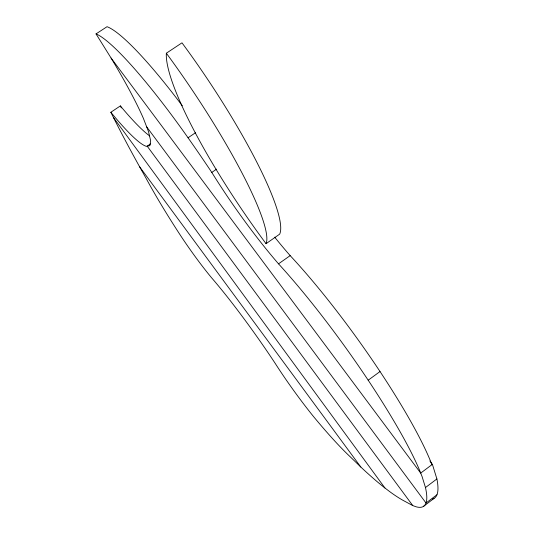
<?xml version="1.0" encoding="UTF-8"?>
<svg xmlns="http://www.w3.org/2000/svg" width="534" height="534" viewBox="0 0 534 534"><rect width="100%" height="100%" fill="white"/><g stroke="black" fill="none" stroke-linecap="round" stroke-linejoin="round"><path stroke-width="0.8" d="M436.966 494.751L426.012 503.021L146.676 126.858M423.315 506.499L434.035 498.402M149.613 135.883A135.309 18.63 56.7 0 1 120.37 105.906L110.845 112.267L113.482 117.553A525.943 82.997 53.7 0 0 139.668 166.875L146.029 178.209A159.532 20.279 55 0 0 180.806 235.921A67.431 8.003 55.2 0 0 211.611 277.82A104.591 11.214 54.6 0 1 236.509 308.759A111.085 11.855 54.6 0 1 275.37 363.647A79.566 9.699 54.2 0 0 313.271 416.253A149.747 19.137 54.4 0 0 350.337 456.904L360.817 467.036A407.202 58.727 55.6 0 0 384.947 488.003L389.346 491.353A407.202 58.727 55.6 0 0 405.253 501.539L412.769 505.591L415.993 506.746A265.244 37.861 54.7 0 0 425.471 487.549L436.899 478.945L432.393 464.326L429.89 460.989M432.393 464.326L420.699 473.097L111.079 58.046L96.033 33.909L107.034 26.7A157.21 23.736 55.8 0 1 182.288 105.759M425.471 487.549L422.074 476.528L419.384 469.8A175.085 25.472 54.2 0 0 368.186 380.201L380.028 371.544A166.041 25.952 54.1 0 0 290.169 255.626A145.041 27.568 55.5 0 1 274.69 237.149M96.033 33.909A157.443 22.261 55.7 0 1 188.055 137.779A224 30.138 55.6 0 1 211.791 172.429A145.308 25.879 55.4 0 0 278.521 263.836L290.169 255.626M266.052 243.691L279.662 234.146A168.464 28.976 56.3 0 0 181.981 42.833L166.348 53.22A186.793 35.097 55.3 0 0 266.052 243.691A168.791 26.927 56.2 0 0 166.348 53.22M211.791 172.429L216.59 169.138M188.055 137.779L195.638 132.632M150.555 143.886L147.19 146.156L412.769 505.591M139.668 166.875L360.817 467.036M113.482 117.553L384.947 488.003M120.37 105.906L121.345 107.901M431.886 464.707L430.618 461.383A174.818 27.154 54.1 0 0 380.028 371.544M110.845 112.267A135.502 17.422 56.6 0 0 146.323 146.316L149.86 145.669L150.668 140.796L148.525 131.638L143.366 118.314A135.502 17.422 56.6 0 0 111.079 58.046M278.521 263.836A166.288 24.344 54.1 0 1 368.186 380.201M436.899 478.945A264.831 40.477 54.7 0 1 432.653 499.016"/></g></svg>
